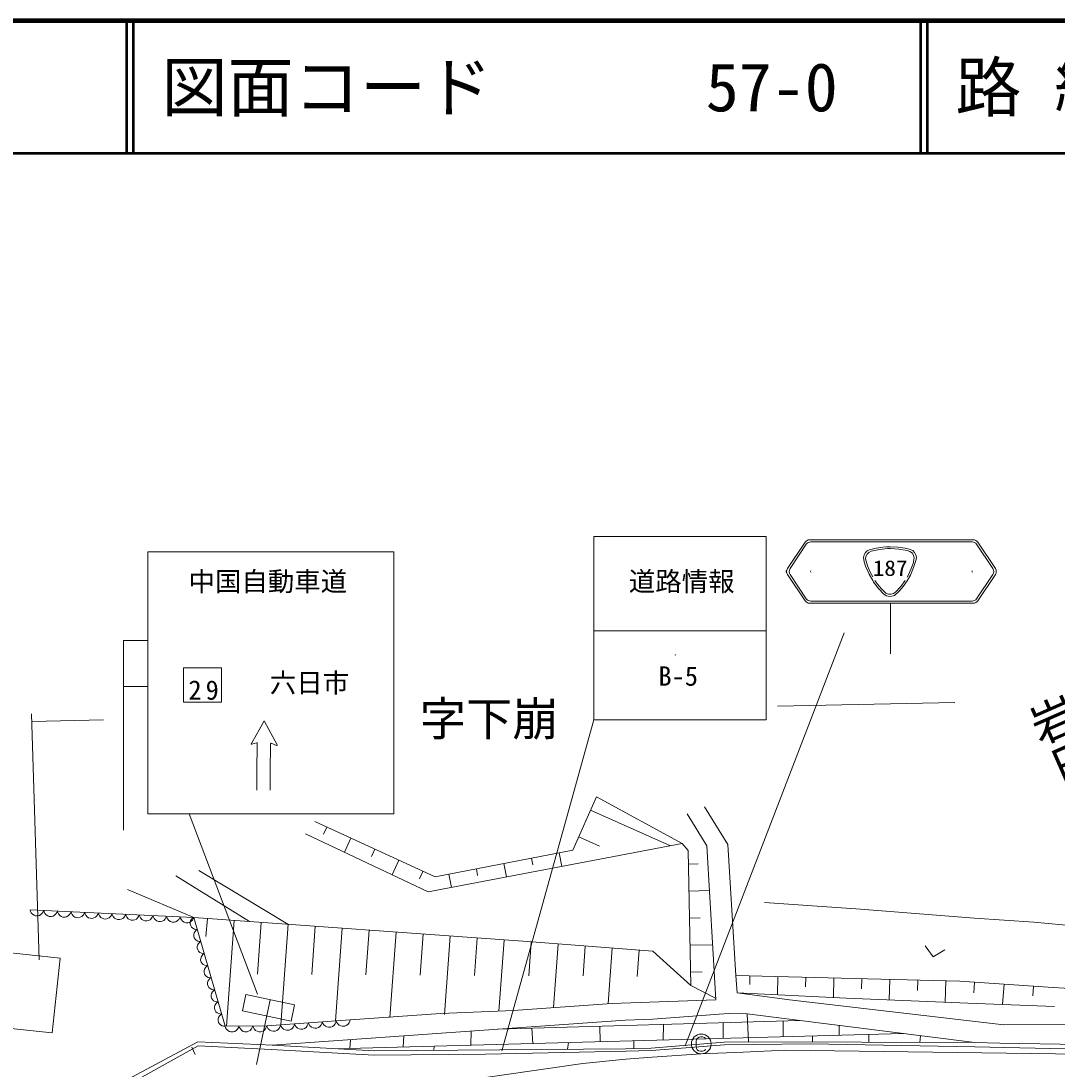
# Model space of a CAD drawing. Units: millimetres, scale not verified. Extents: x 360 to 640360, y 95650 to 455650.
# Drawn here: x 70129 to 148426, y 376432 to 455650 of the extents above; entities that cross this region are included whole.
import ezdxf
from ezdxf.enums import TextEntityAlignment as Align

# ---------------------------------------------------------------- set-up
doc = ezdxf.new("R2010")
doc.units = ezdxf.units.MM
doc.header["$LTSCALE"] = 1000
doc.linetypes.add('DASHED', pattern=[7.5, 6, -1.5])
for name, color, linetype, lineweight in [('M-TTL', 2, 'Continuous', 140), ('M-TTL-LINE', 7, 'Continuous', 50), ('S-BGD', 1, 'Continuous', 13), ('S-BGD-HTXT', 6, 'Continuous', 13)]:
    doc.layers.add(name, color=color, linetype=linetype, lineweight=lineweight)
doc.layers.add('M-TTL-TXT', color=7, linetype='Continuous')
doc.styles.add('@ＭＳ ゴシック', font='')
doc.styles.add('ＭＳ ゴシック', font='')
doc.styles.get('@ＭＳ ゴシック').set_extended_font_data('@MS Gothic')
doc.styles.get('ＭＳ ゴシック').set_extended_font_data('MS Gothic')

msp = doc.modelspace()

# ---------------------------------------------------------------- linework, layer by layer
at = {"layer": 'M-TTL'}
msp.add_line((640360, 455650), (360, 455650), dxfattribs=at)
at = {"layer": 'M-TTL-LINE'}
for p, q in [((78110, 455650), (78110, 445650)), ((78610, 455650), (78610, 445650)), ((138110, 455650), (138110, 445650)), ((138610, 455650), (138610, 445650)), ((360, 445650), (640360, 445650))]:
    msp.add_line(p, q, dxfattribs=at)
at = {"layer": 'S-BGD'}
for p, q in [((113420, 402833), (113420, 416693)), ((113420, 416693), (126440, 416693)), ((126440, 416693), (126440, 402833)), ((129392, 416258), (128059, 414258)), ((128251, 414258), (129478, 416098)), ((129725, 416436), (142097, 416436)), ((142011, 416276), (129811, 416276)), ((135533, 415893), (135816, 415910)), ((135816, 415910), (136383, 415882)), ((142344, 416098), (143571, 414258)), ((142430, 416258), (143763, 414258)), ((79704, 395729), (79704, 415529)), ((79704, 415529), (98304, 415529)), ((98304, 415529), (98304, 395729)), ((133801, 415104), (133843, 415293)), ((133843, 415293), (133945, 415473)), ((133945, 415473), (134081, 415600)), ((133957, 414984), (133983, 415174)), ((133983, 415174), (134071, 415352)), ((134071, 415352), (134207, 415483)), ((134081, 415600), (134258, 415680)), ((134207, 415483), (134377, 415565)), ((134258, 415680), (134750, 415809)), ((134377, 415565), (134998, 415697)), ((134750, 415809), (135257, 415880)), ((134998, 415697), (135621, 415769)), ((135257, 415880), (135533, 415893)), ((135621, 415769), (135720, 415772)), ((135720, 415772), (135828, 415774)), ((135828, 415774), (136461, 415733)), ((136383, 415882), (136949, 415793)), ((136461, 415733), (137100, 415631)), ((136949, 415793), (137246, 415734)), ((137100, 415631), (137308, 415552)), ((137246, 415734), (137524, 415616)), ((137308, 415552), (137497, 415414)), ((137497, 415414), (137591, 415250)), ((137524, 415616), (137665, 415479)), ((137591, 415250), (137631, 415059)), ((137665, 415479), (137755, 415308)), ((137755, 415308), (137794, 415126)), ((137794, 415126), (137772, 414940)), ((133846, 414773), (133801, 415104)), ((133951, 414452), (133846, 414773)), ((134229, 413830), (133951, 414452)), ((134100, 414471), (133957, 414984)), ((134300, 413985), (134100, 414471)), ((137585, 414343), (137342, 413765)), ((137549, 414653), (137407, 414258)), ((137631, 415059), (137549, 414653)), ((137772, 414940), (137585, 414343)), ((128059, 413814), (129392, 411814)), ((129478, 411974), (128251, 413814)), ((134493, 413357), (134229, 413830)), ((134493, 413623), (134300, 413985)), ((137206, 413796), (137093, 413602)), ((137342, 413765), (137102, 413325)), ((137407, 414258), (137206, 413796)), ((143571, 413814), (142344, 411974)), ((142430, 411814), (143763, 413814)), ((134561, 413236), (134494, 413356)), ((134927, 412760), (134561, 413236)), ((134855, 413073), (134660, 413356)), ((135152, 412718), (134855, 413073)), ((135338, 412325), (134927, 412760)), ((136611, 412896), (136223, 412472)), ((136804, 412905), (136491, 412546)), ((136949, 413355), (136611, 412896)), ((137102, 413325), (136804, 412905)), ((135493, 412403), (135152, 412718)), ((135542, 412209), (135338, 412325)), ((135691, 412331), (135493, 412403)), ((135759, 412154), (135542, 412209)), ((135896, 412322), (135691, 412331)), ((135953, 412164), (135759, 412154)), ((136076, 412370), (135896, 412322)), ((136136, 412234), (135953, 412164)), ((136223, 412472), (136076, 412370)), ((136491, 412546), (136136, 412234)), ((129725, 411636), (142097, 411636)), ((142011, 411796), (129811, 411796)), ((135834, 411636), (135834, 407809)), ((113420, 409565), (126440, 409565)), ((77871, 408812), (77871, 394480)), ((77871, 408812), (79704, 408812)), ((120311, 378178), (132337, 409398)), ((85283, 406744), (82404, 406744)), ((82404, 406744), (82404, 404163)), ((85283, 404163), (85283, 406744)), ((77871, 405346), (79704, 405346)), ((82404, 404163), (85283, 404163)), ((87541, 401037), (88472, 402711)), ((88536, 402710), (89483, 400936)), ((106463, 377814), (113420, 402833)), ((113420, 402833), (126440, 402833)), ((87930, 401082), (87582, 400985)), ((87952, 398894), (87975, 401047)), ((88996, 401021), (88973, 398894)), ((89437, 400886), (89046, 401054)), ((87952, 397518), (87952, 398894)), ((88973, 397501), (88973, 398894)), ((111835, 392971), (113612, 396994)), ((113612, 396994), (120103, 393483)), ((121776, 396250), (123547, 393392)), ((79704, 395729), (98304, 395729)), ((88001, 382091), (82832, 395729)), ((113168, 395988), (119220, 393314)), ((121965, 393297), (120475, 395717)), ((92334, 395132), (101419, 390956)), ((93243, 394714), (93004, 394196)), ((100906, 389821), (91641, 394210)), ((95060, 393879), (94573, 392821)), ((112279, 393977), (113849, 393283)), ((96877, 393044), (96629, 392504)), ((120103, 393483), (100906, 389821)), ((101419, 390956), (111835, 392971)), ((120103, 393483), (120555, 392951)), ((120555, 392951), (120741, 382736)), ((122630, 381661), (121965, 393297)), ((123547, 393392), (124161, 383512)), ((98694, 392209), (98188, 391109)), ((108710, 392366), (108809, 391857)), ((110793, 392770), (110991, 391745)), ((90290, 387386), (83564, 391439)), ((100511, 391373), (100253, 390813)), ((104544, 391560), (104641, 391056)), ((106627, 391963), (106823, 390950)), ((120574, 391929), (121308, 391943)), ((81835, 391037), (87402, 387594)), ((102461, 391157), (102655, 390155)), ((83193, 387896), (78187, 389995)), ((120611, 389886), (122158, 389914)), ((126324, 389007), (133567, 388504)), ((83193, 387896), (70821, 388471)), ((70821, 388471), (70854, 388351)), ((70854, 388351), (70911, 388247)), ((70911, 388247), (71006, 388129)), ((71635, 388100), (71741, 388209)), ((71741, 388209), (71805, 388306)), ((71805, 388306), (71852, 388423)), ((71852, 388423), (71885, 388303)), ((71885, 388303), (71942, 388199)), ((71942, 388199), (72037, 388081)), ((72772, 388161), (72836, 388258)), ((72836, 388258), (72883, 388375)), ((72883, 388375), (72916, 388255)), ((72916, 388255), (72973, 388151)), ((73803, 388113), (73867, 388211)), ((73867, 388211), (73914, 388327)), ((73914, 388327), (73947, 388207)), ((73947, 388207), (74004, 388103)), ((74898, 388163), (74945, 388279)), ((74945, 388279), (74978, 388159)), ((75929, 388115), (75976, 388231)), ((75976, 388231), (76009, 388111)), ((76960, 388067), (77007, 388184)), ((77007, 388184), (77040, 388063)), ((133567, 388504), (142182, 387831)), ((71006, 388129), (71117, 388062)), ((71117, 388062), (71236, 388018)), ((71236, 388018), (71396, 388010)), ((71396, 388010), (71519, 388043)), ((71519, 388043), (71635, 388100)), ((72037, 388081), (72148, 388014)), ((72148, 388014), (72267, 387970)), ((72267, 387970), (72427, 387962)), ((72427, 387962), (72550, 387995)), ((72550, 387995), (72666, 388052)), ((72666, 388052), (72772, 388161)), ((72973, 388151), (73068, 388033)), ((73068, 388033), (73179, 387966)), ((73179, 387966), (73298, 387922)), ((73298, 387922), (73458, 387914)), ((73458, 387914), (73581, 387947)), ((73581, 387947), (73697, 388004)), ((73697, 388004), (73803, 388113)), ((74004, 388103), (74099, 387985)), ((74099, 387985), (74210, 387918)), ((74210, 387918), (74329, 387874)), ((74329, 387874), (74489, 387867)), ((74489, 387867), (74612, 387900)), ((74612, 387900), (74728, 387956)), ((74728, 387956), (74834, 388065)), ((74834, 388065), (74898, 388163)), ((74978, 388159), (75035, 388056)), ((75035, 388056), (75130, 387938)), ((75130, 387938), (75241, 387870)), ((75241, 387870), (75360, 387826)), ((75360, 387826), (75520, 387819)), ((75520, 387819), (75643, 387852)), ((75643, 387852), (75759, 387908)), ((75759, 387908), (75865, 388017)), ((75865, 388017), (75929, 388115)), ((76009, 388111), (76066, 388008)), ((76066, 388008), (76161, 387890)), ((76161, 387890), (76272, 387823)), ((76272, 387823), (76391, 387778)), ((76391, 387778), (76551, 387771)), ((76551, 387771), (76674, 387804)), ((76674, 387804), (76790, 387860)), ((76790, 387860), (76896, 387969)), ((76896, 387969), (76960, 388067)), ((77040, 388063), (77097, 387960)), ((77097, 387960), (77192, 387842)), ((77192, 387842), (77303, 387775)), ((77303, 387775), (77422, 387730)), ((77422, 387730), (77582, 387723)), ((77582, 387723), (77705, 387756)), ((77705, 387756), (77821, 387813)), ((77821, 387813), (77927, 387921)), ((77927, 387921), (77991, 388019)), ((77991, 388019), (78038, 388136)), ((78038, 388136), (78071, 388015)), ((78071, 388015), (78128, 387912)), ((78128, 387912), (78223, 387794)), ((78223, 387794), (78334, 387727)), ((78334, 387727), (78453, 387682)), ((78453, 387682), (78613, 387675)), ((78613, 387675), (78736, 387708)), ((78736, 387708), (78852, 387765)), ((78852, 387765), (78958, 387873)), ((78958, 387873), (79022, 387971)), ((79022, 387971), (79069, 388088)), ((79069, 388088), (79102, 387967)), ((79102, 387967), (79159, 387864)), ((79159, 387864), (79254, 387746)), ((79254, 387746), (79365, 387679)), ((79365, 387679), (79484, 387635)), ((79484, 387635), (79644, 387627)), ((79644, 387627), (79767, 387660)), ((79767, 387660), (79883, 387717)), ((79883, 387717), (79989, 387826)), ((79989, 387826), (80053, 387923)), ((80053, 387923), (80100, 388040)), ((80100, 388040), (80133, 387920)), ((80133, 387920), (80190, 387816)), ((80190, 387816), (80285, 387698)), ((80285, 387698), (80396, 387631)), ((80396, 387631), (80515, 387587)), ((80515, 387587), (80675, 387579)), ((80675, 387579), (80798, 387612)), ((80798, 387612), (80914, 387669)), ((80914, 387669), (81020, 387778)), ((81020, 387778), (81084, 387875)), ((81084, 387875), (81131, 387992)), ((81131, 387992), (81164, 387872)), ((81164, 387872), (81221, 387768)), ((81221, 387768), (81316, 387650)), ((81316, 387650), (81427, 387583)), ((81427, 387583), (81546, 387539)), ((81546, 387539), (81706, 387531)), ((81706, 387531), (81829, 387564)), ((81829, 387564), (81945, 387621)), ((81945, 387621), (82051, 387730)), ((82051, 387730), (82115, 387828)), ((82115, 387828), (82162, 387944)), ((82162, 387944), (82195, 387824)), ((82195, 387824), (82252, 387720)), ((82252, 387720), (82347, 387602)), ((82347, 387602), (82458, 387535)), ((82458, 387535), (82577, 387491)), ((82577, 387491), (82737, 387484)), ((82737, 387484), (82860, 387517)), ((82860, 387517), (82976, 387573)), ((82923, 387517), (82920, 387400)), ((82920, 387400), (82961, 387259)), ((82949, 387634), (82923, 387517)), ((83024, 387751), (82949, 387634)), ((82976, 387573), (83082, 387682)), ((83098, 387832), (83024, 387751)), ((83082, 387682), (83146, 387780)), ((83193, 387896), (83098, 387832)), ((83146, 387780), (83193, 387896)), ((85555, 379675), (83193, 387896)), ((108409, 386083), (83193, 387896)), ((84213, 387821), (84111, 386439)), ((86252, 387671), (85662, 379675)), ((88292, 387520), (88003, 383604)), ((120648, 387843), (121462, 387858)), ((142182, 387831), (146671, 387532)), ((146671, 387532), (149923, 387221)), ((82961, 387259), (83026, 387161)), ((83026, 387161), (83109, 387076)), ((83109, 387076), (83235, 387016)), ((83186, 386604), (83182, 386487)), ((83212, 386720), (83186, 386604)), ((83287, 386838), (83212, 386720)), ((83235, 387016), (83340, 386989)), ((83360, 386918), (83287, 386838)), ((83340, 386989), (83455, 386983)), ((83455, 386983), (83360, 386918)), ((90332, 387370), (89771, 379770)), ((92372, 387219), (92102, 383568)), ((94411, 387069), (93895, 380065)), ((96451, 386918), (96203, 383559)), ((98491, 386768), (98015, 380320)), ((100531, 386617), (100303, 383529)), ((83182, 386487), (83223, 386345)), ((83223, 386345), (83288, 386247)), ((83288, 386247), (83372, 386163)), ((83372, 386163), (83498, 386103)), ((83474, 385806), (83448, 385690)), ((83549, 385924), (83474, 385806)), ((83498, 386103), (83602, 386076)), ((83622, 386005), (83549, 385924)), ((83602, 386076), (83718, 386069)), ((83718, 386069), (83622, 386005)), ((102570, 386467), (102135, 380560)), ((104610, 386316), (104402, 383498)), ((106650, 386166), (106254, 380800)), ((117868, 385338), (108409, 386083)), ((108690, 386015), (108502, 383474)), ((110729, 385865), (110376, 381080)), ((120685, 385800), (122392, 385831)), ((73083, 384824), (67034, 385467)), ((83448, 385690), (83445, 385573)), ((83445, 385573), (83486, 385431)), ((83486, 385431), (83551, 385334)), ((83551, 385334), (83634, 385249)), ((83634, 385249), (83760, 385189)), ((83812, 385011), (83737, 384893)), ((83760, 385189), (83865, 385162)), ((83885, 385091), (83812, 385011)), ((83865, 385162), (83980, 385156)), ((83980, 385156), (83885, 385091)), ((112769, 385714), (112603, 383471)), ((114809, 385564), (114500, 381375)), ((116848, 385413), (116702, 383434)), ((120741, 382736), (117868, 385338)), ((138470, 385756), (139056, 384907)), ((139056, 384907), (139937, 385445)), ((72483, 379174), (73083, 384824)), ((83711, 384777), (83707, 384660)), ((83707, 384660), (83748, 384518)), ((83737, 384893), (83711, 384777)), ((83748, 384518), (83813, 384420)), ((83813, 384420), (83897, 384336)), ((83897, 384336), (84023, 384276)), ((84023, 384276), (84127, 384249)), ((84127, 384249), (84243, 384242)), ((84243, 384242), (84147, 384178)), ((83973, 383863), (83970, 383746)), ((83970, 383746), (84010, 383604)), ((83999, 383979), (83973, 383863)), ((84074, 384097), (83999, 383979)), ((84010, 383604), (84076, 383507)), ((84147, 384178), (84074, 384097)), ((84076, 383507), (84159, 383422)), ((84159, 383422), (84285, 383362)), ((120723, 383757), (121616, 383774)), ((124161, 383512), (124249, 382179)), ((141077, 383073), (124161, 383512)), ((125218, 383485), (125201, 382810)), ((127333, 383430), (127297, 382036)), ((84236, 382950), (84232, 382833)), ((84232, 382833), (84273, 382691)), ((84262, 383066), (84236, 382950)), ((84337, 383184), (84262, 383066)), ((84273, 382691), (84338, 382593)), ((84285, 383362), (84390, 383335)), ((84410, 383264), (84337, 383184)), ((84390, 383335), (84505, 383329)), ((84505, 383329), (84410, 383264)), ((120741, 382736), (122622, 381800)), ((129447, 383375), (129429, 382656)), ((131562, 383320), (131523, 381838)), ((133676, 383265), (133657, 382505)), ((135791, 383210), (135751, 381656)), ((137905, 383155), (137885, 382361)), ((140020, 383100), (139978, 381479)), ((147761, 382617), (141077, 383073)), ((142191, 382997), (142136, 382195)), ((144419, 382845), (144314, 381308)), ((146647, 382693), (146597, 381959)), ((84338, 382593), (84422, 382509)), ((84422, 382509), (84548, 382448)), ((84498, 382036), (84495, 381919)), ((84495, 381919), (84535, 381777)), ((84524, 382152), (84498, 382036)), ((84599, 382270), (84524, 382152)), ((84548, 382448), (84652, 382422)), ((84672, 382351), (84599, 382270)), ((84652, 382422), (84768, 382415)), ((84768, 382415), (84672, 382351)), ((86875, 380830), (87135, 382053)), ((87135, 382053), (90803, 381274)), ((124249, 382179), (128201, 381671)), ((124249, 382179), (132499, 381793)), ((153421, 382250), (147761, 382617)), ((84535, 381777), (84601, 381680)), ((84601, 381680), (84684, 381595)), ((84684, 381595), (84810, 381535)), ((84761, 381123), (84757, 381005)), ((84787, 381239), (84761, 381123)), ((84861, 381357), (84787, 381239)), ((84810, 381535), (84914, 381508)), ((84935, 381437), (84861, 381357)), ((84914, 381508), (85030, 381502)), ((85030, 381502), (84935, 381437)), ((88969, 381663), (87933, 376785)), ((90803, 381274), (90543, 380051)), ((107350, 380863), (114790, 381395)), ((114790, 381395), (122630, 381661)), ((128201, 381671), (144410, 379776)), ((132499, 381793), (141690, 381407)), ((141690, 381407), (148234, 381161)), ((84757, 381005), (84798, 380864)), ((84798, 380864), (84863, 380766)), ((84863, 380766), (84947, 380682)), ((84947, 380682), (85073, 380621)), ((85049, 380325), (85023, 380209)), ((85124, 380443), (85049, 380325)), ((85073, 380621), (85177, 380595)), ((85197, 380524), (85124, 380443)), ((85177, 380595), (85292, 380588)), ((85292, 380588), (85197, 380524)), ((90543, 380051), (86875, 380830)), ((95005, 380145), (101870, 380624)), ((101870, 380624), (107350, 380863)), ((117892, 380195), (123581, 380624)), ((123581, 380624), (125007, 380602)), ((125105, 378491), (125007, 380602)), ((125007, 380602), (142214, 378427)), ((66434, 379817), (72483, 379174)), ((85023, 380209), (85020, 380092)), ((85020, 380092), (85060, 379950)), ((85060, 379950), (85125, 379853)), ((85125, 379853), (85209, 379768)), ((85209, 379768), (85335, 379708)), ((85335, 379708), (85439, 379681)), ((85439, 379681), (85555, 379675)), ((85555, 379675), (88701, 379693)), ((85555, 379675), (85595, 379554)), ((85595, 379554), (85658, 379452)), ((86401, 379341), (86503, 379457)), ((86503, 379457), (86562, 379560)), ((86562, 379560), (86604, 379681)), ((86604, 379681), (86644, 379560)), ((86644, 379560), (86707, 379458)), ((86707, 379458), (86810, 379344)), ((87450, 379347), (87551, 379463)), ((87551, 379463), (87611, 379566)), ((87611, 379566), (87652, 379687)), ((87652, 379687), (87692, 379566)), ((87692, 379566), (87756, 379465)), ((87756, 379465), (87859, 379350)), ((88498, 379354), (88600, 379470)), ((88600, 379470), (88660, 379572)), ((88660, 379572), (88701, 379693)), ((88701, 379693), (95005, 380145)), ((88701, 379693), (88749, 379575)), ((88749, 379575), (88819, 379477)), ((88819, 379477), (88930, 379369)), ((89125, 378226), (115792, 380138)), ((89571, 379415), (89665, 379538)), ((89665, 379538), (89718, 379644)), ((89718, 379644), (89752, 379768)), ((89752, 379768), (89800, 379650)), ((89800, 379650), (89870, 379552)), ((89870, 379552), (89981, 379444)), ((90511, 379419), (90622, 379490)), ((90622, 379490), (90716, 379613)), ((90716, 379613), (90769, 379720)), ((90769, 379720), (90802, 379844)), ((90802, 379844), (90850, 379726)), ((90850, 379726), (90921, 379628)), ((90921, 379628), (91031, 379520)), ((91031, 379520), (91152, 379465)), ((91152, 379465), (91278, 379434)), ((91441, 379446), (91561, 379494)), ((91561, 379494), (91672, 379565)), ((91672, 379565), (91767, 379688)), ((91767, 379688), (91820, 379795)), ((91820, 379795), (91853, 379919)), ((91853, 379919), (91901, 379801)), ((91901, 379801), (91971, 379703)), ((91971, 379703), (92082, 379595)), ((92082, 379595), (92202, 379540)), ((92202, 379540), (92329, 379510)), ((92329, 379510), (92491, 379521)), ((92491, 379521), (92612, 379570)), ((92612, 379570), (92723, 379641)), ((92723, 379641), (92817, 379764)), ((92817, 379764), (92870, 379871)), ((92870, 379871), (92904, 379994)), ((92904, 379994), (92952, 379876)), ((92952, 379876), (93022, 379778)), ((93022, 379778), (93133, 379670)), ((93133, 379670), (93253, 379615)), ((93253, 379615), (93379, 379585)), ((93379, 379585), (93542, 379597)), ((93542, 379597), (93663, 379645)), ((93663, 379645), (93774, 379716)), ((93774, 379716), (93868, 379839)), ((93868, 379839), (93921, 379946)), ((93921, 379946), (93955, 380070)), ((93955, 380070), (94003, 379952)), ((94003, 379952), (94073, 379854)), ((94073, 379854), (94184, 379746)), ((94184, 379746), (94304, 379691)), ((94304, 379691), (94430, 379660)), ((94430, 379660), (94593, 379672)), ((94593, 379672), (94714, 379720)), ((94714, 379720), (94825, 379792)), ((94825, 379792), (94919, 379915)), ((94919, 379915), (94972, 380021)), ((94972, 380021), (95005, 380145)), ((106143, 379446), (128994, 380098)), ((108746, 379521), (108811, 378363)), ((113884, 379667), (113888, 378498)), ((115792, 380138), (117892, 380195)), ((118680, 379804), (118649, 378624)), ((123197, 379932), (123201, 378745)), ((127739, 380062), (127718, 378866)), ((131956, 379723), (131950, 378978)), ((144410, 379776), (149076, 379828)), ((85658, 379452), (85761, 379338)), ((85761, 379338), (85877, 379275)), ((85877, 379275), (86001, 379237)), ((86001, 379237), (86163, 379238)), ((86163, 379238), (86286, 379278)), ((86286, 379278), (86401, 379341)), ((86810, 379344), (86926, 379281)), ((86926, 379281), (87049, 379243)), ((87049, 379243), (87212, 379244)), ((87212, 379244), (87335, 379284)), ((87335, 379284), (87450, 379347)), ((87859, 379350), (87974, 379288)), ((87974, 379288), (88098, 379249)), ((88098, 379249), (88260, 379250)), ((88260, 379250), (88383, 379290)), ((88383, 379290), (88498, 379354)), ((88930, 379369), (89050, 379314)), ((89050, 379314), (89176, 379283)), ((89176, 379283), (89339, 379295)), ((89339, 379295), (89460, 379343)), ((89460, 379343), (89571, 379415)), ((89981, 379444), (90101, 379389)), ((90101, 379389), (90227, 379359)), ((90227, 379359), (90390, 379371)), ((90390, 379371), (90511, 379419)), ((91278, 379434), (91441, 379446)), ((93929, 377967), (136826, 379108)), ((99064, 378939), (99021, 378102)), ((104152, 379304), (104132, 378238)), ((121249, 378767), (121178, 378662)), ((121369, 378850), (121249, 378767)), ((121486, 378872), (121369, 378850)), ((121632, 378872), (121486, 378872)), ((121718, 378850), (121632, 378872)), ((121789, 378808), (121718, 378850)), ((121842, 378756), (121789, 378808)), ((121872, 378685), (121842, 378756)), ((129941, 378925), (129941, 378473)), ((134214, 379038), (134194, 378457)), ((138109, 378945), (138067, 378442)), ((83524, 378177), (71792, 371689)), ((71836, 372263), (83486, 378498)), ((83486, 378498), (89151, 378225)), ((89026, 377916), (83524, 378177)), ((96809, 377490), (89026, 377916)), ((96817, 377811), (89125, 378226)), ((95031, 378650), (94988, 377995)), ((115822, 377968), (96816, 377811)), ((101363, 378165), (101341, 377848)), ((111501, 378434), (111442, 377932)), ((117764, 378011), (115822, 377968)), ((116453, 378566), (116454, 377982)), ((123266, 378468), (117764, 378011)), ((123286, 378259), (117776, 377834)), ((121178, 378662), (121148, 378512)), ((121148, 378512), (121148, 378145)), ((121148, 378145), (121178, 377987)), ((121178, 377987), (121234, 377893)), ((121234, 377893), (121343, 377815)), ((121786, 377830), (121838, 377878)), ((121838, 377878), (121861, 377931)), ((125105, 378491), (123266, 378468)), ((129792, 378341), (123286, 378259)), ((142214, 378427), (125105, 378492)), ((142214, 378427), (125105, 378491)), ((142205, 378102), (129792, 378341)), ((155370, 377840), (142205, 378102)), ((142214, 378427), (144099, 378377)), ((144099, 378377), (155202, 378219)), ((105234, 377556), (96809, 377490)), ((115854, 377785), (105234, 377556)), ((112599, 376848), (115832, 377173)), ((115832, 377173), (117839, 377336)), ((117776, 377834), (115854, 377785)), ((117839, 377336), (121526, 377580)), ((121343, 377815), (121478, 377785)), ((121478, 377785), (121621, 377785)), ((121526, 377580), (124699, 377715)), ((121621, 377785), (121729, 377796)), ((121729, 377796), (121786, 377830)), ((124699, 377715), (127900, 377851)), ((127900, 377851), (155532, 377472)), ((105417, 375817), (109969, 376468)), ((109969, 376468), (112599, 376848))]:
    msp.add_line(p, q, dxfattribs=at)
at = {"layer": 'S-BGD', "linetype": 'DASHED'}
msp.add_line((83051, 378092), (83288, 377541), dxfattribs=at)
at = {"layer": 'S-BGD'}
msp.add_circle((121542, 378328), 746, dxfattribs=at)
for centre, radius, start, end in [((129725, 416036), 400, 90, 146.30994), ((129811, 415876), 400, 90, 146.30994), ((142011, 415876), 400, 33.69007, 90), ((142097, 416036), 400, 33.69007, 90), ((128151, 414036), 200, 146.30994, 213.69006), ((128392, 414036), 400, 146.30994, 213.69006), ((128584, 414036), 400, 146.30994, 213.69006), ((130003, 414036), 200, 165, 195), ((141818, 414036), 200, 345, 15), ((143238, 414036), 400, 326.30993, 33.69007), ((143430, 414036), 400, 326.30993, 33.69007), ((129811, 412196), 400, 213.69006, 270), ((142011, 412196), 400, 270, 326.30993), ((129725, 412036), 400, 213.69006, 270), ((142097, 412036), 400, 270, 326.30993), ((119580, 407708), 25.2, 28.11554, 150.89801), ((88504, 402693), 36, 28.11554, 150.89801), ((87573, 401020), 36, 150.89801, 285.50862), ((87939, 401047), 36, 359.39575, 105.50861), ((89032, 401021), 36, 66.78593, 179.39575), ((89452, 400919), 36, 246.78589, 28.11554)]:
    msp.add_arc(centre, radius, start, end, dxfattribs=at)
at = {"layer": 'S-BGD-HTXT'}
for p, q in [((127311, 403853), (140712, 404126)), ((71506, 384678), (70930, 403284)), ((70948, 402704), (76369, 402815))]:
    msp.add_line(p, q, dxfattribs=at)

# ---------------------------------------------------------------- texts
at = {"layer": 'M-TTL-TXT', "style": 'ＭＳ ゴシック'}
for s, p in [('図面コード', (80739, 450650)), ('57-0', (121881, 450650)), ('路 線 名', (140739, 450650))]:
    msp.add_text(s, height=3666, dxfattribs=at).set_placement(p, align=Align.MIDDLE_LEFT)
at = {"layer": 'S-BGD', "style": 'ＭＳ ゴシック', "width": 1.1}
msp.add_text('187', height=1173, dxfattribs=at).set_placement((134493, 413356), align=Align.BOTTOM_LEFT)
at = {"layer": 'S-BGD', "style": 'ＭＳ ゴシック'}
for s, height, p in [('中国自動車道', 1466, (82786, 412117)), ('道路情報', 1466, (116063, 412118)), ('六日市 ', 1466, (88933, 404449)), ('B-5', 1466, (118302, 404962)), ('字下崩', 2566, (100260, 400848))]:
    msp.add_text(s, height=height, dxfattribs=at).set_placement(p, align=Align.BOTTOM_LEFT)
at = {"layer": 'S-BGD', "style": '@ＭＳ ゴシック'}
msp.add_text('岩日線', height=2566, rotation=293.7, dxfattribs=at).set_placement((145576, 403617), align=Align.BOTTOM_LEFT)
at = {"layer": 'S-BGD', "insert": (82786, 404322), "char_height": 1466, "attachment_point": 7, "style": 'ＭＳ ゴシック'}
msp.add_mtext('\\T1.3;29', dxfattribs=at)

doc.saveas('drawing.dxf')
